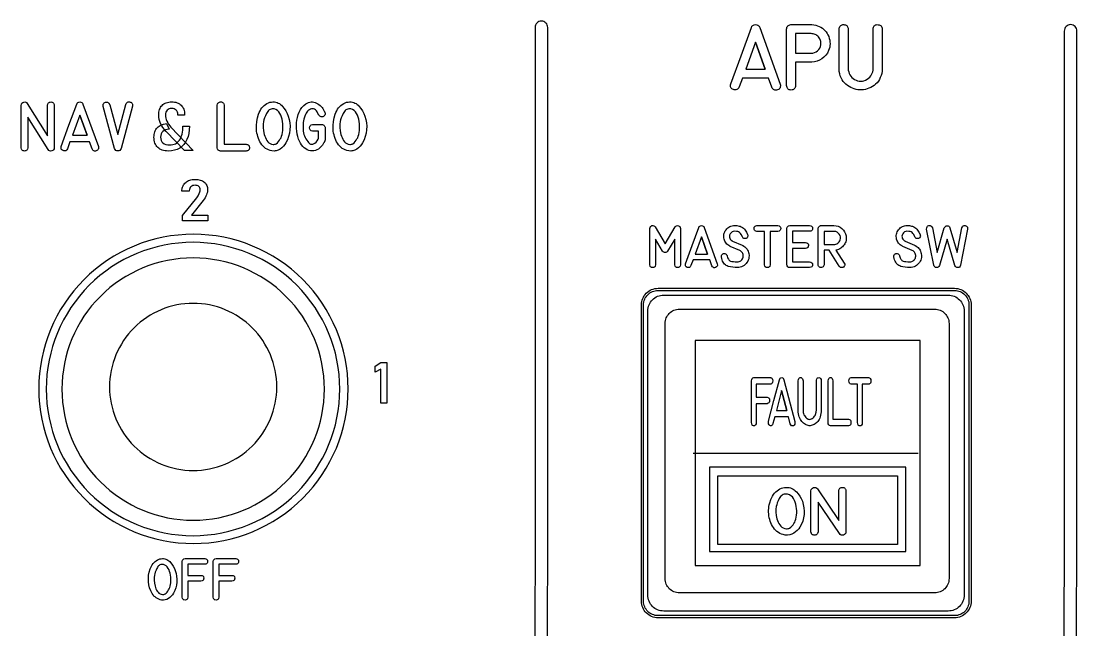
# Model space of a CAD drawing. Extents: x 27 to 704, y 10 to 614.
# Drawn here: x 309.2 to 384.3, y 51.7 to 95 of the extents above; entities that cross this region are included whole.
import ezdxf

# ---------------------------------------------------------------- set-up
doc = ezdxf.new("R2010")
doc.units = 0
for name, color, linetype in [('_BACKPANEL', 5, 'CONTINUOUS'), ('_ENGRAVING', 105, 'CONTINUOUS'), ('_LABELS', 30, 'CONTINUOUS'), ('_TOPLAYER', 1, 'CONTINUOUS')]:
    doc.layers.add(name, color=color, linetype=linetype)

msp = doc.modelspace()

# ---------------------------------------------------------------- linework, layer by layer
at = {"layer": '_BACKPANEL'}
msp.add_lwpolyline([(354.525, 75.845), (375.621, 75.845), (375.726, 75.839), (375.828, 75.824), (375.927, 75.799), (376.021, 75.764), (376.111, 75.721), (376.196, 75.67), (376.275, 75.611), (376.348, 75.544), (376.414, 75.471), (376.473, 75.392), (376.524, 75.308), (376.567, 75.218), (376.602, 75.123), (376.627, 75.025), (376.642, 74.922), (376.648, 74.817), (376.648, 53.722), (376.642, 53.617), (376.627, 53.515), (376.602, 53.416), (376.567, 53.321), (376.524, 53.232), (376.473, 53.147), (376.414, 53.068), (376.348, 52.995), (376.275, 52.929), (376.196, 52.87), (376.111, 52.818), (376.021, 52.775), (375.927, 52.741), (375.828, 52.715), (375.726, 52.7), (375.621, 52.695), (354.525, 52.695), (354.42, 52.7), (354.317, 52.715), (354.219, 52.741), (354.124, 52.775), (354.035, 52.818), (353.95, 52.87), (353.871, 52.929), (353.798, 52.995), (353.732, 53.068), (353.673, 53.147), (353.621, 53.232), (353.578, 53.321), (353.544, 53.416), (353.519, 53.515), (353.503, 53.617), (353.498, 53.722), (353.498, 74.817), (353.503, 74.922), (353.519, 75.025), (353.544, 75.123), (353.578, 75.218), (353.621, 75.308), (353.673, 75.392), (353.732, 75.471), (353.798, 75.544), (353.871, 75.611), (353.95, 75.67), (354.035, 75.721), (354.124, 75.764), (354.219, 75.799), (354.317, 75.824), (354.42, 75.839)], close=True, dxfattribs=at)
msp.add_lwpolyline([(321.456, 74.926, 0.414214), (315.506, 68.976, 0.414214), (321.456, 63.026, 0.414214), (327.406, 68.976, 0.414214)], format="xyb", close=True, dxfattribs=at)
at = {"layer": '_ENGRAVING'}
for points in [[(346.674, 15.059), (346.682, 94.553), (346.682, 94.554), (346.673, 94.648), (346.647, 94.735), (346.606, 94.814), (346.551, 94.883), (346.484, 94.94), (346.408, 94.983), (346.324, 95.01), (346.233, 95.02), (346.232, 95.02), (346.141, 95.01), (346.057, 94.983), (345.98, 94.94), (345.914, 94.883), (345.859, 94.814), (345.817, 94.735), (345.791, 94.648), (345.782, 94.554), (345.782, 94.553), (345.774, 15.059)], [(384.294, 15.149), (384.325, 94.304), (384.325, 94.306), (384.316, 94.399), (384.29, 94.486), (384.248, 94.565), (384.194, 94.633), (384.127, 94.69), (384.051, 94.733), (383.966, 94.76), (383.876, 94.77), (383.876, 94.77), (383.785, 94.76), (383.701, 94.733), (383.625, 94.69), (383.558, 94.633), (383.503, 94.565), (383.462, 94.486), (383.436, 94.399), (383.427, 94.306), (383.427, 94.304), (383.394, 15.151)]]:
    msp.add_lwpolyline(points, dxfattribs=at)
for points in [[(359.704, 90.549), (360.433, 92.555), (361.165, 94.561), (361.212, 94.651), (361.242, 94.687), (361.277, 94.717), (361.316, 94.74), (361.361, 94.756), (361.463, 94.77), (361.565, 94.758), (361.61, 94.742), (361.649, 94.719), (361.685, 94.689), (361.715, 94.653), (361.763, 94.561), (363.222, 90.537), (363.234, 90.461), (363.235, 90.391), (363.226, 90.329), (363.207, 90.273), (363.177, 90.225), (363.137, 90.184), (363.087, 90.15), (363.026, 90.123), (362.962, 90.106), (362.902, 90.1), (362.845, 90.106), (362.792, 90.124), (362.743, 90.154), (362.698, 90.196), (362.657, 90.249), (362.619, 90.314), (362.384, 90.965), (360.53, 90.965), (360.302, 90.33), (360.264, 90.265), (360.222, 90.211), (360.176, 90.169), (360.126, 90.14), (360.072, 90.123), (360.015, 90.117), (359.953, 90.124), (359.888, 90.143), (359.826, 90.171), (359.776, 90.205), (359.736, 90.246), (359.708, 90.294), (359.69, 90.348), (359.684, 90.408), (359.688, 90.475)], [(365.42, 94.77), (365.463, 94.77), (365.606, 94.754), (365.743, 94.727), (365.875, 94.688), (366, 94.638), (366.114, 94.578), (366.219, 94.51), (366.315, 94.432), (366.403, 94.346), (366.482, 94.251), (366.552, 94.147), (366.614, 94.034), (366.667, 93.912), (366.71, 93.786), (366.74, 93.661), (366.758, 93.537), (366.764, 93.413), (366.757, 93.29), (366.738, 93.168), (366.707, 93.047), (366.663, 92.927), (366.572, 92.747), (366.462, 92.588), (366.333, 92.45), (366.185, 92.332), (366.021, 92.236), (365.846, 92.164), (365.66, 92.116), (365.463, 92.092), (365.42, 92.089), (364.314, 92.089), (364.314, 90.43), (364.3, 90.355), (364.279, 90.29), (364.25, 90.235), (364.213, 90.19), (364.169, 90.155), (364.117, 90.13), (364.058, 90.115), (363.991, 90.11), (363.924, 90.115), (363.865, 90.13), (363.814, 90.155), (363.77, 90.19), (363.733, 90.235), (363.705, 90.29), (363.684, 90.355), (363.67, 90.43), (363.67, 94.451), (363.682, 94.518), (363.702, 94.577), (363.728, 94.629), (363.762, 94.672), (363.804, 94.708), (363.852, 94.736), (363.908, 94.757), (363.971, 94.77), (363.991, 94.77)], [(370.477, 91.646), (370.477, 91.6), (370.468, 91.464), (370.438, 91.295), (370.396, 91.138), (370.342, 90.993), (370.277, 90.858), (370.2, 90.736), (370.11, 90.624), (370.009, 90.525), (369.896, 90.436), (369.776, 90.359), (369.655, 90.293), (369.531, 90.237), (369.405, 90.193), (369.277, 90.16), (369.147, 90.138), (369.015, 90.127), (368.881, 90.127), (368.748, 90.137), (368.618, 90.159), (368.49, 90.192), (368.365, 90.236), (368.243, 90.29), (368.124, 90.356), (368.008, 90.432), (367.895, 90.519), (367.79, 90.617), (367.697, 90.726), (367.617, 90.845), (367.55, 90.975), (367.496, 91.115), (367.454, 91.266), (367.425, 91.428), (367.409, 91.6), (367.409, 91.646), (367.409, 94.451), (367.415, 94.516), (367.434, 94.574), (367.464, 94.63), (367.498, 94.676), (367.536, 94.713), (367.579, 94.741), (367.627, 94.76), (367.679, 94.77), (367.736, 94.771), (367.797, 94.763), (367.857, 94.747), (367.908, 94.725), (367.952, 94.696), (367.987, 94.66), (368.015, 94.618), (368.035, 94.569), (368.047, 94.514), (368.051, 94.451), (368.051, 91.646), (368.065, 91.519), (368.092, 91.4), (368.132, 91.29), (368.183, 91.188), (368.247, 91.094), (368.323, 91.009), (368.411, 90.932), (368.512, 90.863), (368.619, 90.806), (368.728, 90.767), (368.838, 90.744), (368.949, 90.739), (369.062, 90.75), (369.177, 90.778), (369.292, 90.823), (369.409, 90.886), (369.508, 90.953), (369.593, 91.029), (369.663, 91.114), (369.72, 91.209), (369.764, 91.31), (369.799, 91.417), (369.823, 91.529), (369.837, 91.646), (369.837, 94.451), (369.842, 94.513), (369.859, 94.578), (369.883, 94.634), (369.915, 94.68), (369.954, 94.716), (370, 94.743), (370.055, 94.76), (370.116, 94.768), (370.185, 94.765), (370.254, 94.755), (370.313, 94.736), (370.363, 94.709), (370.404, 94.673), (370.436, 94.63), (370.458, 94.579), (370.472, 94.519), (370.477, 94.451)], [(365.42, 94.128), (364.314, 94.128), (364.314, 92.733), (365.42, 92.733), (365.546, 92.744), (365.665, 92.777), (365.775, 92.831), (365.879, 92.906), (365.968, 92.998), (366.037, 93.101), (366.085, 93.214), (366.112, 93.339), (366.118, 93.416), (366.117, 93.491), (366.107, 93.563), (366.09, 93.634), (366.065, 93.701), (366.033, 93.767), (365.992, 93.83), (365.944, 93.89), (365.89, 93.946), (365.832, 93.995), (365.772, 94.035), (365.708, 94.069), (365.641, 94.095), (365.571, 94.113), (365.497, 94.125)], [(362.152, 91.605), (361.461, 93.516), (360.764, 91.605)], [(361.461, 93.516), (362.152, 91.605)], [(311.572, 86.008), (311.561, 85.926), (311.529, 85.861), (311.475, 85.812), (311.399, 85.78), (311.317, 85.768), (311.245, 85.781), (311.183, 85.819), (311.13, 85.881), (309.697, 88.18), (309.697, 86.008), (309.668, 85.903), (309.645, 85.862), (309.618, 85.829), (309.585, 85.802), (309.547, 85.784), (309.504, 85.773), (309.456, 85.769), (309.407, 85.773), (309.364, 85.784), (309.326, 85.802), (309.294, 85.829), (309.266, 85.862), (309.244, 85.903), (309.216, 86.008), (309.216, 89.021), (309.237, 89.102), (309.274, 89.168), (309.328, 89.219), (309.398, 89.255), (309.472, 89.269), (309.541, 89.256), (309.602, 89.216), (309.658, 89.149), (311.091, 86.847), (311.091, 89.021), (311.119, 89.127), (311.141, 89.169), (311.169, 89.203), (311.203, 89.23), (311.243, 89.248), (311.288, 89.259), (311.339, 89.262), (311.39, 89.258), (311.435, 89.246), (311.473, 89.227), (311.505, 89.201), (311.531, 89.167), (311.551, 89.126), (311.565, 89.077), (311.572, 89.021)], [(312.074, 86.102), (312.621, 87.606), (313.169, 89.11), (313.204, 89.178), (313.253, 89.226), (313.316, 89.256), (313.393, 89.267), (313.469, 89.257), (313.533, 89.228), (313.582, 89.179), (313.618, 89.11), (314.712, 86.093), (314.722, 85.983), (314.715, 85.937), (314.7, 85.895), (314.678, 85.859), (314.648, 85.828), (314.61, 85.803), (314.565, 85.783), (314.517, 85.769), (314.472, 85.765), (314.429, 85.77), (314.39, 85.783), (314.353, 85.806), (314.319, 85.837), (314.259, 85.926), (314.084, 86.414), (312.693, 86.414), (312.523, 85.938), (312.462, 85.848), (312.428, 85.817), (312.39, 85.795), (312.35, 85.782), (312.307, 85.778), (312.261, 85.783), (312.212, 85.797), (312.166, 85.818), (312.128, 85.844), (312.098, 85.875), (312.077, 85.91), (312.064, 85.951), (312.059, 85.996)], [(315.051, 88.944), (315.05, 89.054), (315.06, 89.099), (315.078, 89.139), (315.104, 89.174), (315.136, 89.202), (315.177, 89.224), (315.224, 89.241), (315.274, 89.25), (315.32, 89.251), (315.362, 89.242), (315.4, 89.225), (315.435, 89.199), (315.466, 89.165), (315.517, 89.069), (316.092, 86.939), (316.67, 89.089), (316.694, 89.142), (316.722, 89.186), (316.753, 89.221), (316.789, 89.246), (316.828, 89.263), (316.872, 89.27), (316.919, 89.268), (316.971, 89.257), (317.02, 89.239), (317.061, 89.216), (317.094, 89.187), (317.118, 89.153), (317.135, 89.114), (317.143, 89.069), (317.143, 89.02), (317.134, 88.965), (316.322, 85.95), (316.282, 85.873), (316.231, 85.818), (316.168, 85.784), (316.094, 85.773), (316.019, 85.783), (315.955, 85.815), (315.902, 85.868), (315.86, 85.943)], [(320.835, 85.804), (319.525, 87.171), (319.41, 87.301), (319.308, 87.435), (319.219, 87.574), (319.143, 87.718), (319.083, 87.865), (319.039, 88.016), (319.013, 88.169), (319.005, 88.325), (319.008, 88.434), (319.02, 88.538), (319.039, 88.635), (319.065, 88.725), (319.099, 88.809), (319.14, 88.887), (319.189, 88.958), (319.246, 89.023), (319.309, 89.081), (319.379, 89.132), (319.455, 89.174), (319.537, 89.209), (319.625, 89.236), (319.72, 89.255), (319.82, 89.267), (319.927, 89.271), (320.033, 89.267), (320.133, 89.256), (320.227, 89.237), (320.315, 89.211), (320.397, 89.178), (320.472, 89.137), (320.542, 89.089), (320.605, 89.033), (320.661, 88.97), (320.71, 88.902), (320.751, 88.827), (320.785, 88.746), (320.811, 88.659), (320.83, 88.565), (320.841, 88.466), (320.845, 88.36), (320.845, 88.313), (320.362, 88.313), (320.362, 88.36), (320.355, 88.459), (320.334, 88.547), (320.298, 88.622), (320.249, 88.685), (320.186, 88.735), (320.112, 88.771), (320.025, 88.793), (319.927, 88.8), (319.829, 88.792), (319.742, 88.769), (319.667, 88.73), (319.603, 88.676), (319.552, 88.607), (319.516, 88.526), (319.494, 88.432), (319.487, 88.325), (319.493, 88.22), (319.512, 88.113), (319.544, 88.004), (319.588, 87.894), (319.643, 87.785), (319.71, 87.678), (319.787, 87.575), (319.875, 87.476), (321.448, 85.804)], [(323.411, 85.771), (323.362, 85.777), (323.318, 85.791), (323.279, 85.81), (323.246, 85.837), (323.218, 85.87), (323.196, 85.909), (323.169, 86.008), (323.169, 89.024), (323.198, 89.132), (323.221, 89.173), (323.249, 89.207), (323.283, 89.234), (323.323, 89.252), (323.368, 89.263), (323.418, 89.266), (323.469, 89.261), (323.513, 89.249), (323.551, 89.23), (323.583, 89.203), (323.609, 89.169), (323.629, 89.128), (323.65, 89.024), (323.65, 86.247), (325.225, 86.248), (325.282, 86.238), (325.331, 86.223), (325.372, 86.201), (325.406, 86.173), (325.432, 86.14), (325.451, 86.1), (325.462, 86.055), (325.465, 86.003), (325.461, 85.952), (325.449, 85.907), (325.43, 85.869), (325.403, 85.836), (325.369, 85.811), (325.328, 85.791), (325.279, 85.778), (325.223, 85.771)], [(328.22, 88.262), (328.286, 88.023), (328.328, 87.78), (328.345, 87.533), (328.338, 87.281), (328.306, 87.032), (328.249, 86.794), (328.167, 86.568), (328.059, 86.352), (327.976, 86.227), (327.88, 86.111), (327.769, 86.005), (327.645, 85.909), (327.51, 85.832), (327.44, 85.805), (327.368, 85.785), (327.295, 85.773), (327.22, 85.768), (327.064, 85.781), (326.939, 85.809), (326.821, 85.848), (326.711, 85.899), (326.608, 85.961), (326.513, 86.034), (326.425, 86.118), (326.345, 86.213), (326.273, 86.32), (326.208, 86.434), (326.15, 86.551), (326.1, 86.671), (326.057, 86.794), (326.021, 86.921), (325.993, 87.05), (325.972, 87.183), (325.958, 87.319), (325.952, 87.592), (325.975, 87.862), (326.026, 88.128), (326.106, 88.391), (326.157, 88.517), (326.215, 88.635), (326.279, 88.743), (326.351, 88.842), (326.43, 88.933), (326.515, 89.014), (326.608, 89.087), (326.708, 89.151), (326.81, 89.201), (326.914, 89.238), (327.02, 89.259), (327.129, 89.267), (327.232, 89.262), (327.33, 89.247), (327.422, 89.222), (327.511, 89.187), (327.594, 89.143), (327.672, 89.089), (327.746, 89.024), (327.815, 88.95), (327.94, 88.788), (328.049, 88.62), (328.142, 88.444)], [(327.143, 88.782), (327.067, 88.777), (326.996, 88.761), (326.929, 88.734), (326.867, 88.698), (326.81, 88.65), (326.758, 88.592), (326.71, 88.523), (326.668, 88.444), (326.595, 88.281), (326.536, 88.131), (326.493, 87.993), (326.464, 87.867), (326.442, 87.675), (326.44, 87.446), (326.462, 87.2), (326.512, 86.957), (326.547, 86.839), (326.591, 86.728), (326.642, 86.622), (326.701, 86.522), (326.769, 86.433), (326.847, 86.361), (326.935, 86.305), (327.032, 86.265), (327.147, 86.243), (327.202, 86.243), (327.254, 86.251), (327.305, 86.267), (327.353, 86.29), (327.444, 86.36), (327.525, 86.446), (327.596, 86.535), (327.656, 86.627), (327.706, 86.721), (327.748, 86.827), (327.782, 86.948), (327.809, 87.084), (327.83, 87.236), (327.841, 87.396), (327.842, 87.555), (327.834, 87.714), (327.814, 87.873), (327.784, 88.029), (327.742, 88.176), (327.689, 88.315), (327.624, 88.447), (327.546, 88.563), (327.453, 88.656), (327.344, 88.725), (327.221, 88.772)], [(329.963, 87.18), (329.948, 87.182), (329.857, 87.206), (329.821, 87.227), (329.792, 87.254), (329.769, 87.286), (329.753, 87.325), (329.74, 87.419), (329.753, 87.513), (329.769, 87.551), (329.792, 87.584), (329.821, 87.611), (329.857, 87.631), (329.948, 87.656), (329.963, 87.659), (329.979, 87.659), (330.608, 87.659), (330.656, 87.655), (330.7, 87.642), (330.741, 87.619), (330.778, 87.589), (330.809, 87.551), (330.831, 87.511), (330.844, 87.466), (330.849, 87.419), (330.849, 86.554), (330.828, 86.509), (330.816, 86.482), (330.804, 86.456), (330.791, 86.431), (330.777, 86.405), (330.765, 86.38), (330.752, 86.354), (330.736, 86.328), (330.651, 86.197), (330.561, 86.083), (330.465, 85.987), (330.365, 85.909), (330.26, 85.85), (330.149, 85.808), (330.034, 85.784), (329.914, 85.778), (329.793, 85.79), (329.678, 85.818), (329.567, 85.862), (329.462, 85.923), (329.361, 86.001), (329.265, 86.095), (329.174, 86.206), (329.088, 86.334), (329.014, 86.471), (328.95, 86.624), (328.896, 86.793), (328.853, 86.979), (328.821, 87.175), (328.803, 87.372), (328.798, 87.571), (328.806, 87.773), (328.83, 87.973), (328.869, 88.168), (328.924, 88.359), (328.995, 88.544), (329.084, 88.718), (329.192, 88.872), (329.32, 89.008), (329.467, 89.125), (329.565, 89.184), (329.662, 89.229), (329.758, 89.258), (329.854, 89.274), (329.949, 89.274), (330.044, 89.26), (330.138, 89.231), (330.231, 89.187), (330.321, 89.134), (330.405, 89.075), (330.484, 89.011), (330.556, 88.942), (330.623, 88.868), (330.684, 88.789), (330.738, 88.704), (330.787, 88.615), (330.801, 88.587), (330.811, 88.564), (330.825, 88.538), (330.844, 88.461), (330.843, 88.391), (330.822, 88.328), (330.781, 88.274), (330.73, 88.233), (330.677, 88.207), (330.623, 88.196), (330.566, 88.201), (330.511, 88.219), (330.463, 88.248), (330.421, 88.288), (330.386, 88.338), (330.335, 88.453), (330.279, 88.551), (330.221, 88.631), (330.158, 88.694), (330.092, 88.739), (330.022, 88.767), (329.949, 88.777), (329.872, 88.77), (329.796, 88.748), (329.724, 88.714), (329.658, 88.668), (329.597, 88.61), (329.54, 88.539), (329.489, 88.457), (329.442, 88.362), (329.4, 88.255), (329.335, 88.032), (329.293, 87.802), (329.275, 87.563), (329.279, 87.316), (329.291, 87.192), (329.312, 87.072), (329.34, 86.957), (329.377, 86.845), (329.422, 86.738), (329.476, 86.634), (329.537, 86.535), (329.607, 86.439), (329.658, 86.38), (329.709, 86.331), (329.76, 86.294), (329.811, 86.267), (329.863, 86.252), (329.915, 86.247), (329.967, 86.254), (330.02, 86.272), (330.119, 86.329), (330.207, 86.407), (330.284, 86.504), (330.351, 86.622), (330.369, 86.659), (330.369, 87.18)], [(333.674, 88.262), (333.741, 88.023), (333.782, 87.78), (333.8, 87.533), (333.793, 87.281), (333.761, 87.032), (333.704, 86.794), (333.622, 86.568), (333.514, 86.352), (333.431, 86.227), (333.334, 86.111), (333.224, 86.005), (333.099, 85.909), (332.964, 85.832), (332.895, 85.805), (332.823, 85.785), (332.75, 85.773), (332.674, 85.768), (332.519, 85.781), (332.394, 85.809), (332.276, 85.848), (332.166, 85.899), (332.063, 85.961), (331.968, 86.034), (331.88, 86.118), (331.8, 86.213), (331.727, 86.32), (331.662, 86.434), (331.605, 86.551), (331.554, 86.671), (331.511, 86.794), (331.476, 86.921), (331.447, 87.05), (331.426, 87.183), (331.413, 87.319), (331.407, 87.592), (331.43, 87.862), (331.481, 88.128), (331.561, 88.391), (331.612, 88.517), (331.669, 88.635), (331.734, 88.743), (331.806, 88.842), (331.884, 88.933), (331.97, 89.014), (332.063, 89.087), (332.163, 89.151), (332.264, 89.201), (332.369, 89.238), (332.475, 89.259), (332.584, 89.267), (332.687, 89.262), (332.784, 89.247), (332.877, 89.222), (332.965, 89.187), (333.049, 89.143), (333.127, 89.089), (333.201, 89.024), (333.27, 88.95), (333.395, 88.788), (333.504, 88.62), (333.597, 88.444)], [(332.598, 88.782), (332.522, 88.777), (332.45, 88.761), (332.384, 88.734), (332.322, 88.698), (332.265, 88.65), (332.213, 88.592), (332.165, 88.523), (332.122, 88.444), (332.049, 88.281), (331.991, 88.131), (331.947, 87.993), (331.919, 87.867), (331.896, 87.675), (331.895, 87.446), (331.917, 87.2), (331.966, 86.957), (332.002, 86.839), (332.045, 86.728), (332.097, 86.622), (332.156, 86.522), (332.224, 86.433), (332.302, 86.361), (332.389, 86.305), (332.487, 86.265), (332.602, 86.243), (332.657, 86.243), (332.709, 86.251), (332.76, 86.267), (332.808, 86.29), (332.899, 86.36), (332.98, 86.446), (333.051, 86.535), (333.111, 86.627), (333.161, 86.721), (333.202, 86.827), (333.237, 86.948), (333.264, 87.084), (333.284, 87.236), (333.296, 87.396), (333.297, 87.555), (333.288, 87.714), (333.269, 87.873), (333.239, 88.029), (333.197, 88.176), (333.144, 88.315), (333.079, 88.447), (333.001, 88.563), (332.907, 88.656), (332.799, 88.725), (332.676, 88.772)], [(313.91, 86.893), (313.391, 88.326), (312.869, 86.893)], [(313.391, 88.326), (313.91, 86.893)], [(319.754, 87.315), (319.616, 87.306), (319.494, 87.278), (319.388, 87.232), (319.299, 87.168), (319.228, 87.087), (319.178, 86.991), (319.147, 86.88), (319.137, 86.754), (319.148, 86.63), (319.18, 86.521), (319.234, 86.426), (319.309, 86.346), (319.403, 86.283), (319.515, 86.237), (319.645, 86.21), (319.792, 86.201), (319.901, 86.206), (320.003, 86.223), (320.099, 86.25), (320.189, 86.289), (320.272, 86.339), (320.35, 86.399), (320.421, 86.471), (320.485, 86.553), (320.543, 86.646), (320.593, 86.748), (320.635, 86.858), (320.67, 86.978), (320.697, 87.106), (320.716, 87.244), (320.727, 87.391), (320.731, 87.547), (321.19, 87.547), (321.179, 87.274), (321.146, 87.023), (321.09, 86.793), (321.013, 86.584), (320.914, 86.397), (320.796, 86.234), (320.729, 86.161), (320.657, 86.094), (320.581, 86.033), (320.499, 85.977), (320.413, 85.928), (320.323, 85.886), (320.228, 85.85), (320.128, 85.82), (319.916, 85.781), (319.686, 85.768), (319.568, 85.772), (319.457, 85.784), (319.353, 85.804), (319.256, 85.833), (319.165, 85.869), (319.082, 85.913), (319.005, 85.965), (318.935, 86.026), (318.873, 86.094), (318.819, 86.168), (318.773, 86.249), (318.735, 86.337), (318.706, 86.431), (318.686, 86.532), (318.673, 86.64), (318.669, 86.754), (318.673, 86.857), (318.683, 86.955), (318.702, 87.048), (318.727, 87.135), (318.76, 87.217), (318.8, 87.294), (318.847, 87.365), (318.902, 87.431), (318.963, 87.491), (319.03, 87.544), (319.103, 87.59), (319.182, 87.63), (319.266, 87.663), (319.357, 87.689), (319.453, 87.709), (319.556, 87.722)], [(321.575, 83.749), (321.782, 83.737), (321.963, 83.701), (322.044, 83.674), (322.118, 83.641), (322.186, 83.603), (322.248, 83.558), (322.303, 83.508), (322.351, 83.453), (322.391, 83.392), (322.424, 83.326), (322.45, 83.255), (322.469, 83.179), (322.48, 83.097), (322.483, 83.01), (322.483, 83.004), (322.478, 82.919), (322.464, 82.83), (322.439, 82.738), (322.405, 82.643), (322.361, 82.546), (322.308, 82.449), (322.174, 82.253), (321.347, 81.203), (322.493, 81.203), (322.493, 80.79), (320.686, 80.79), (320.686, 81.169), (321.708, 82.434), (321.815, 82.588), (321.894, 82.736), (321.942, 82.876), (321.954, 82.941), (321.958, 83.002), (321.958, 83.01), (321.952, 83.084), (321.934, 83.148), (321.904, 83.204), (321.863, 83.25), (321.81, 83.286), (321.746, 83.312), (321.672, 83.327), (321.587, 83.332), (321.501, 83.326), (321.425, 83.306), (321.357, 83.274), (321.299, 83.229), (321.252, 83.173), (321.216, 83.106), (321.191, 83.026), (321.178, 82.935), (321.178, 82.921), (320.653, 82.921), (320.653, 82.935), (320.682, 83.12), (320.707, 83.204), (320.738, 83.282), (320.775, 83.355), (320.819, 83.421), (320.869, 83.482), (320.926, 83.538), (320.989, 83.587), (321.057, 83.63), (321.13, 83.667), (321.208, 83.696), (321.292, 83.719), (321.381, 83.736)], [(356.124, 77.673), (356.099, 77.584), (356.056, 77.52), (356.028, 77.498), (355.995, 77.482), (355.917, 77.469), (355.838, 77.482), (355.806, 77.498), (355.778, 77.521), (355.736, 77.584), (355.711, 77.673), (355.711, 79.5), (355.21, 78.641), (355.168, 78.599), (355.125, 78.568), (355.079, 78.548), (355.03, 78.54), (354.982, 78.545), (354.937, 78.563), (354.894, 78.596), (354.854, 78.641), (354.355, 79.495), (354.357, 77.673), (354.335, 77.584), (354.316, 77.549), (354.292, 77.521), (354.263, 77.499), (354.229, 77.483), (354.146, 77.471), (354.062, 77.484), (354.029, 77.499), (354.001, 77.522), (353.978, 77.55), (353.961, 77.585), (353.943, 77.673), (353.943, 80.256), (353.957, 80.332), (353.986, 80.39), (354.031, 80.432), (354.091, 80.457), (354.157, 80.464), (354.218, 80.45), (354.275, 80.417), (354.328, 80.364), (355.031, 79.155), (355.742, 80.364), (355.794, 80.417), (355.851, 80.45), (355.912, 80.463), (355.977, 80.456), (356.036, 80.431), (356.08, 80.389), (356.109, 80.331), (356.124, 80.256)], [(356.485, 77.751), (356.954, 79.04), (357.424, 80.329), (357.454, 80.387), (357.496, 80.429), (357.55, 80.455), (357.615, 80.464), (357.681, 80.456), (357.735, 80.431), (357.778, 80.388), (357.808, 80.329), (358.746, 77.743), (358.754, 77.649), (358.749, 77.609), (358.736, 77.574), (358.717, 77.543), (358.691, 77.516), (358.62, 77.477), (358.54, 77.462), (358.504, 77.466), (358.47, 77.478), (358.438, 77.497), (358.409, 77.524), (358.358, 77.6), (358.208, 78.018), (357.016, 78.018), (356.869, 77.61), (356.818, 77.534), (356.788, 77.507), (356.756, 77.488), (356.722, 77.477), (356.685, 77.473), (356.603, 77.49), (356.531, 77.53), (356.506, 77.556), (356.487, 77.587), (356.476, 77.621), (356.472, 77.66)], [(360.505, 79.063), (360.528, 79.052), (360.555, 79.039), (360.578, 79.026), (360.601, 79.012), (360.625, 78.998), (360.694, 78.948), (360.756, 78.894), (360.811, 78.835), (360.859, 78.772), (360.901, 78.703), (360.935, 78.631), (360.963, 78.554), (360.983, 78.472), (360.999, 78.338), (360.995, 78.201), (360.978, 78.104), (360.948, 78.01), (360.908, 77.92), (360.855, 77.833), (360.794, 77.754), (360.724, 77.684), (360.648, 77.623), (360.564, 77.572), (360.468, 77.529), (360.372, 77.498), (360.273, 77.479), (360.173, 77.473), (360.005, 77.478), (359.841, 77.495), (359.681, 77.522), (359.525, 77.56), (359.451, 77.586), (359.382, 77.622), (359.319, 77.666), (359.261, 77.72), (359.209, 77.783), (359.162, 77.855), (359.121, 77.936), (359.085, 78.026), (359.059, 78.125), (359.038, 78.227), (359.033, 78.279), (359.04, 78.327), (359.059, 78.371), (359.09, 78.413), (359.129, 78.447), (359.173, 78.469), (359.221, 78.478), (359.274, 78.475), (359.327, 78.457), (359.372, 78.427), (359.408, 78.385), (359.435, 78.331), (359.439, 78.318), (359.481, 78.175), (359.535, 78.065), (359.568, 78.021), (359.603, 77.986), (359.642, 77.959), (359.684, 77.939), (359.78, 77.913), (359.893, 77.895), (360.023, 77.885), (360.17, 77.884), (360.239, 77.888), (360.302, 77.901), (360.36, 77.922), (360.412, 77.951), (360.458, 77.989), (360.499, 78.035), (360.534, 78.09), (360.564, 78.153), (360.582, 78.213), (360.591, 78.275), (360.589, 78.338), (360.578, 78.402), (360.558, 78.464), (360.53, 78.521), (360.495, 78.572), (360.451, 78.618), (360.402, 78.653), (360.34, 78.687), (359.663, 78.984), (359.641, 78.995), (359.562, 79.041), (359.491, 79.092), (359.427, 79.148), (359.372, 79.208), (359.324, 79.272), (359.284, 79.342), (359.252, 79.415), (359.228, 79.494), (359.209, 79.586), (359.2, 79.676), (359.202, 79.764), (359.214, 79.849), (359.236, 79.932), (359.269, 80.012), (359.312, 80.09), (359.365, 80.166), (359.426, 80.236), (359.492, 80.296), (359.562, 80.347), (359.637, 80.389), (359.716, 80.422), (359.8, 80.445), (359.888, 80.459), (359.982, 80.464), (360.142, 80.459), (360.294, 80.431), (360.368, 80.412), (360.442, 80.383), (360.529, 80.336), (360.605, 80.281), (360.67, 80.218), (360.724, 80.146), (360.818, 79.989), (360.901, 79.82), (360.915, 79.782), (360.919, 79.714), (360.9, 79.652), (360.863, 79.596), (360.833, 79.57), (360.794, 79.548), (360.753, 79.535), (360.71, 79.532), (360.666, 79.538), (360.623, 79.553), (360.586, 79.577), (360.554, 79.611), (360.527, 79.655), (360.446, 79.828), (360.394, 79.909), (360.325, 79.975), (360.263, 80.009), (360.197, 80.034), (360.101, 80.05), (359.967, 80.054), (359.875, 80.042), (359.794, 80.01), (359.725, 79.958), (359.667, 79.884), (359.637, 79.83), (359.619, 79.771), (359.611, 79.71), (359.614, 79.646), (359.632, 79.569), (359.663, 79.502), (359.708, 79.444), (359.767, 79.395), (359.78, 79.385), (359.796, 79.376), (359.812, 79.368), (359.829, 79.361)], [(362.104, 77.673), (362.104, 80.051), (361.567, 80.051), (361.477, 80.07), (361.442, 80.088), (361.413, 80.111), (361.391, 80.139), (361.375, 80.173), (361.363, 80.257), (361.376, 80.341), (361.392, 80.375), (361.414, 80.403), (361.443, 80.426), (361.478, 80.444), (361.567, 80.464), (363.051, 80.464), (363.14, 80.445), (363.174, 80.427), (363.203, 80.404), (363.225, 80.375), (363.241, 80.341), (363.254, 80.257), (363.241, 80.172), (363.226, 80.138), (363.203, 80.11), (363.175, 80.087), (363.14, 80.069), (363.051, 80.051), (362.516, 80.051), (362.516, 77.673), (362.49, 77.583), (362.47, 77.547), (362.445, 77.518), (362.416, 77.496), (362.382, 77.48), (362.3, 77.468), (362.22, 77.482), (362.187, 77.499), (362.16, 77.521), (362.138, 77.55), (362.121, 77.585)], [(365.314, 80.056), (364.101, 80.056), (364.101, 79.256), (365.026, 79.256), (365.116, 79.231), (365.181, 79.188), (365.204, 79.16), (365.22, 79.127), (365.232, 79.047), (365.219, 78.968), (365.203, 78.935), (365.18, 78.907), (365.116, 78.864), (365.026, 78.84), (364.101, 78.84), (364.101, 77.879), (365.314, 77.879), (365.404, 77.855), (365.468, 77.813), (365.491, 77.784), (365.507, 77.752), (365.52, 77.673), (365.507, 77.595), (365.491, 77.562), (365.468, 77.534), (365.404, 77.492), (365.314, 77.468), (363.898, 77.468), (363.816, 77.49), (363.755, 77.532), (363.713, 77.594), (363.69, 77.676), (363.69, 80.259), (363.714, 80.344), (363.756, 80.407), (363.818, 80.446), (363.898, 80.464), (365.314, 80.464), (365.404, 80.445), (365.439, 80.427), (365.468, 80.404), (365.491, 80.376), (365.507, 80.342), (365.519, 80.258), (365.506, 80.174), (365.49, 80.141), (365.467, 80.113), (365.438, 80.09), (365.403, 80.073)], [(367.773, 77.786), (367.805, 77.706), (367.807, 77.634), (367.797, 77.6), (367.779, 77.568), (367.721, 77.508), (367.684, 77.487), (367.645, 77.475), (367.604, 77.47), (367.559, 77.474), (367.517, 77.486), (367.48, 77.505), (367.45, 77.531), (367.425, 77.565), (366.704, 78.704), (366.339, 78.704), (366.339, 77.675), (366.332, 77.615), (366.31, 77.565), (366.274, 77.524), (366.223, 77.491), (366.166, 77.471), (366.111, 77.468), (366.058, 77.482), (366.007, 77.512), (365.972, 77.545), (365.947, 77.583), (365.931, 77.626), (365.926, 77.675), (365.926, 80.259), (365.93, 80.3), (365.941, 80.337), (365.96, 80.372), (365.986, 80.404), (366.017, 80.43), (366.052, 80.449), (366.09, 80.46), (366.131, 80.464), (367.039, 80.464), (367.198, 80.451), (367.345, 80.411), (367.482, 80.346), (367.608, 80.255), (367.717, 80.144), (367.804, 80.019), (367.867, 79.88), (367.908, 79.726), (367.919, 79.641), (367.922, 79.557), (367.916, 79.475), (367.902, 79.394), (367.88, 79.314), (367.849, 79.236), (367.81, 79.159), (367.763, 79.084), (367.709, 79.013), (367.651, 78.949), (367.588, 78.892), (367.522, 78.843), (367.451, 78.802), (367.376, 78.767), (367.297, 78.74), (367.213, 78.72), (367.186, 78.716)], [(372.777, 79.063), (372.8, 79.052), (372.826, 79.039), (372.85, 79.026), (372.872, 79.012), (372.896, 78.998), (372.965, 78.948), (373.027, 78.894), (373.083, 78.835), (373.131, 78.772), (373.172, 78.703), (373.207, 78.631), (373.234, 78.554), (373.255, 78.472), (373.271, 78.338), (373.266, 78.201), (373.249, 78.104), (373.22, 78.01), (373.179, 77.92), (373.127, 77.833), (373.065, 77.754), (372.996, 77.684), (372.919, 77.623), (372.835, 77.572), (372.74, 77.529), (372.643, 77.498), (372.545, 77.479), (372.445, 77.473), (372.277, 77.478), (372.113, 77.495), (371.953, 77.522), (371.797, 77.56), (371.722, 77.586), (371.653, 77.622), (371.59, 77.666), (371.532, 77.72), (371.48, 77.783), (371.433, 77.855), (371.392, 77.936), (371.356, 78.026), (371.33, 78.125), (371.31, 78.227), (371.305, 78.279), (371.312, 78.327), (371.331, 78.371), (371.362, 78.413), (371.401, 78.447), (371.444, 78.469), (371.493, 78.478), (371.545, 78.475), (371.599, 78.457), (371.643, 78.427), (371.679, 78.385), (371.706, 78.331), (371.71, 78.318), (371.752, 78.175), (371.807, 78.065), (371.839, 78.021), (371.875, 77.986), (371.913, 77.959), (371.955, 77.939), (372.051, 77.913), (372.164, 77.895), (372.294, 77.885), (372.442, 77.884), (372.51, 77.888), (372.574, 77.901), (372.631, 77.922), (372.683, 77.951), (372.73, 77.989), (372.77, 78.035), (372.806, 78.09), (372.835, 78.153), (372.853, 78.213), (372.862, 78.275), (372.861, 78.338), (372.85, 78.402), (372.83, 78.464), (372.802, 78.521), (372.766, 78.572), (372.722, 78.618), (372.673, 78.653), (372.611, 78.687), (371.934, 78.984), (371.912, 78.995), (371.833, 79.041), (371.762, 79.092), (371.699, 79.148), (371.643, 79.208), (371.596, 79.272), (371.556, 79.342), (371.524, 79.415), (371.5, 79.494), (371.481, 79.586), (371.472, 79.676), (371.473, 79.764), (371.485, 79.849), (371.507, 79.932), (371.54, 80.012), (371.583, 80.09), (371.637, 80.166), (371.698, 80.236), (371.763, 80.296), (371.833, 80.347), (371.908, 80.389), (371.987, 80.422), (372.071, 80.445), (372.16, 80.459), (372.253, 80.464), (372.414, 80.459), (372.566, 80.431), (372.639, 80.412), (372.714, 80.383), (372.8, 80.336), (372.876, 80.281), (372.942, 80.218), (372.996, 80.146), (373.089, 79.989), (373.173, 79.82), (373.186, 79.782), (373.19, 79.714), (373.171, 79.652), (373.135, 79.596), (373.104, 79.57), (373.065, 79.548), (373.024, 79.535), (372.982, 79.532), (372.937, 79.538), (372.895, 79.553), (372.857, 79.577), (372.825, 79.611), (372.798, 79.655), (372.717, 79.828), (372.666, 79.909), (372.597, 79.975), (372.534, 80.009), (372.468, 80.034), (372.373, 80.05), (372.238, 80.054), (372.146, 80.042), (372.065, 80.01), (371.996, 79.958), (371.939, 79.884), (371.909, 79.83), (371.89, 79.771), (371.883, 79.71), (371.886, 79.646), (371.903, 79.569), (371.934, 79.502), (371.979, 79.444), (372.038, 79.395), (372.051, 79.385), (372.067, 79.376), (372.083, 79.368), (372.101, 79.361)], [(375.289, 80.297), (375.801, 78.548), (376.143, 80.297), (376.181, 80.381), (376.206, 80.412), (376.234, 80.436), (376.266, 80.452), (376.301, 80.461), (376.384, 80.458), (376.461, 80.429), (376.491, 80.407), (376.514, 80.38), (376.532, 80.347), (376.543, 80.31), (376.548, 80.219), (376.042, 77.637), (376.013, 77.565), (375.971, 77.513), (375.917, 77.481), (375.851, 77.468), (375.784, 77.476), (375.727, 77.502), (375.68, 77.549), (375.643, 77.616), (375.09, 79.503), (374.542, 77.616), (374.504, 77.548), (374.457, 77.5), (374.4, 77.474), (374.336, 77.468), (374.271, 77.483), (374.217, 77.516), (374.173, 77.567), (374.14, 77.637), (373.634, 80.219), (373.644, 80.313), (373.675, 80.384), (373.699, 80.411), (373.727, 80.433), (373.8, 80.46), (373.878, 80.462), (373.913, 80.452), (373.944, 80.435), (373.999, 80.38), (374.043, 80.297), (374.381, 78.545), (374.893, 80.297), (374.929, 80.36), (374.974, 80.407), (375.029, 80.435), (375.094, 80.446), (375.158, 80.438), (375.212, 80.411), (375.255, 80.364)], [(358.058, 78.429), (357.614, 79.658), (357.166, 78.429)], [(357.614, 79.658), (358.058, 78.429)], [(367.039, 79.115), (367.112, 79.121), (367.183, 79.138), (367.25, 79.166), (367.315, 79.206), (367.373, 79.255), (367.421, 79.31), (367.458, 79.373), (367.485, 79.443), (367.507, 79.553), (367.504, 79.657), (367.476, 79.756), (367.422, 79.85), (367.35, 79.931), (367.266, 79.991), (367.169, 80.031), (367.06, 80.051), (366.339, 80.051), (366.339, 79.115)], [(354.535, 75.998), (375.61, 75.998), (375.733, 75.992), (375.851, 75.974), (375.965, 75.945), (376.075, 75.905), (376.179, 75.855), (376.277, 75.795), (376.369, 75.727), (376.453, 75.65), (376.53, 75.565), (376.598, 75.474), (376.658, 75.376), (376.708, 75.272), (376.748, 75.162), (376.777, 75.048), (376.795, 74.929), (376.801, 74.807), (376.801, 53.732), (376.795, 53.61), (376.777, 53.491), (376.748, 53.377), (376.708, 53.268), (376.658, 53.163), (376.598, 53.065), (376.53, 52.974), (376.453, 52.889), (376.369, 52.813), (376.277, 52.744), (376.179, 52.685), (376.075, 52.635), (375.965, 52.595), (375.851, 52.565), (375.733, 52.547), (375.61, 52.541), (354.535, 52.541), (354.413, 52.547), (354.294, 52.565), (354.18, 52.595), (354.071, 52.635), (353.967, 52.685), (353.868, 52.744), (353.777, 52.813), (353.692, 52.889), (353.616, 52.974), (353.547, 53.065), (353.488, 53.163), (353.438, 53.268), (353.398, 53.377), (353.369, 53.491), (353.351, 53.61), (353.344, 53.732), (353.344, 74.807), (353.351, 74.929), (353.369, 75.048), (353.398, 75.162), (353.438, 75.272), (353.488, 75.376), (353.547, 75.474), (353.616, 75.565), (353.692, 75.65), (353.777, 75.727), (353.868, 75.795), (353.967, 75.855), (354.071, 75.905), (354.18, 75.945), (354.294, 75.974), (354.413, 75.992)], [(354.943, 75.52), (375.159, 75.52), (375.276, 75.514), (375.39, 75.496), (375.499, 75.468), (375.604, 75.43), (375.704, 75.382), (375.798, 75.325), (375.886, 75.259), (375.967, 75.186), (376.041, 75.105), (376.107, 75.017), (376.164, 74.923), (376.212, 74.823), (376.25, 74.718), (376.278, 74.608), (376.295, 74.495), (376.301, 74.378), (376.301, 54.162), (376.295, 54.045), (376.278, 53.931), (376.25, 53.821), (376.212, 53.716), (376.164, 53.616), (376.107, 53.522), (376.041, 53.434), (375.967, 53.353), (375.886, 53.28), (375.798, 53.214), (375.704, 53.157), (375.604, 53.109), (375.499, 53.071), (375.39, 53.043), (375.276, 53.025), (375.159, 53.02), (354.943, 53.02), (354.826, 53.025), (354.712, 53.043), (354.603, 53.071), (354.498, 53.109), (354.398, 53.157), (354.304, 53.214), (354.216, 53.28), (354.135, 53.353), (354.061, 53.434), (353.996, 53.522), (353.938, 53.616), (353.89, 53.716), (353.852, 53.821), (353.824, 53.931), (353.807, 54.045), (353.801, 54.162), (353.801, 74.378), (353.807, 74.495), (353.824, 74.608), (353.852, 74.718), (353.89, 74.823), (353.938, 74.923), (353.996, 75.017), (354.061, 75.105), (354.135, 75.186), (354.216, 75.259), (354.304, 75.325), (354.398, 75.382), (354.498, 75.43), (354.603, 75.468), (354.712, 75.496), (354.826, 75.514)], [(335.243, 67.82), (334.814, 67.82), (334.814, 70.25), (334.402, 70.017), (334.402, 70.464), (334.814, 70.719), (335.243, 70.719)], [(320.186, 55.905), (320.242, 55.703), (320.278, 55.498), (320.292, 55.288), (320.287, 55.075), (320.26, 54.865), (320.211, 54.664), (320.142, 54.472), (320.051, 54.29), (319.981, 54.184), (319.899, 54.086), (319.805, 53.996), (319.7, 53.915), (319.586, 53.85), (319.466, 53.811), (319.341, 53.796), (319.209, 53.807), (319.103, 53.831), (319.004, 53.864), (318.91, 53.907), (318.823, 53.959), (318.743, 54.021), (318.669, 54.092), (318.601, 54.173), (318.54, 54.263), (318.436, 54.458), (318.357, 54.664), (318.303, 54.88), (318.274, 55.108), (318.269, 55.339), (318.288, 55.567), (318.331, 55.792), (318.399, 56.015), (318.442, 56.121), (318.491, 56.22), (318.545, 56.312), (318.606, 56.396), (318.673, 56.472), (318.745, 56.541), (318.823, 56.603), (318.908, 56.657), (318.994, 56.7), (319.082, 56.73), (319.172, 56.749), (319.264, 56.755), (319.351, 56.751), (319.434, 56.738), (319.512, 56.717), (319.587, 56.688), (319.657, 56.65), (319.724, 56.604), (319.786, 56.55), (319.844, 56.487), (319.95, 56.35), (320.042, 56.208), (320.121, 56.059)], [(319.276, 56.345), (319.211, 56.341), (319.151, 56.327), (319.095, 56.305), (319.043, 56.274), (318.994, 56.233), (318.95, 56.184), (318.91, 56.126), (318.874, 56.059), (318.812, 55.922), (318.763, 55.794), (318.726, 55.678), (318.701, 55.572), (318.683, 55.409), (318.681, 55.215), (318.7, 55.007), (318.742, 54.802), (318.772, 54.702), (318.809, 54.608), (318.852, 54.518), (318.902, 54.434), (318.96, 54.359), (319.025, 54.298), (319.1, 54.25), (319.182, 54.217), (319.279, 54.198), (319.37, 54.205), (319.454, 54.238), (319.53, 54.297), (319.599, 54.37), (319.659, 54.445), (319.71, 54.522), (319.752, 54.602), (319.787, 54.691), (319.816, 54.794), (319.839, 54.909), (319.857, 55.038), (319.866, 55.173), (319.867, 55.307), (319.86, 55.442), (319.844, 55.577), (319.818, 55.708), (319.783, 55.832), (319.738, 55.95), (319.683, 56.061), (319.616, 56.16), (319.538, 56.238), (319.446, 56.297), (319.342, 56.336)], [(320.674, 54.004), (320.674, 56.55), (320.697, 56.634), (320.738, 56.696), (320.799, 56.737), (320.879, 56.755), (322.276, 56.755), (322.363, 56.736), (322.398, 56.719), (322.426, 56.696), (322.448, 56.668), (322.464, 56.634), (322.476, 56.551), (322.464, 56.467), (322.448, 56.434), (322.425, 56.406), (322.397, 56.384), (322.362, 56.367), (322.273, 56.349), (321.079, 56.349), (321.079, 55.56), (322.01, 55.56), (322.098, 55.542), (322.132, 55.526), (322.16, 55.504), (322.182, 55.477), (322.199, 55.445), (322.212, 55.365), (322.201, 55.284), (322.185, 55.251), (322.163, 55.222), (322.135, 55.198), (322.1, 55.179), (322.01, 55.155), (321.079, 55.155), (321.079, 54.004), (321.062, 53.917), (321.045, 53.883), (321.023, 53.854), (320.996, 53.832), (320.964, 53.816), (320.884, 53.802), (320.803, 53.814), (320.77, 53.829), (320.741, 53.851), (320.717, 53.88), (320.698, 53.915)], [(322.88, 54.004), (322.88, 56.55), (322.903, 56.634), (322.945, 56.696), (323.005, 56.737), (323.085, 56.755), (324.482, 56.755), (324.57, 56.736), (324.604, 56.719), (324.632, 56.696), (324.654, 56.668), (324.67, 56.634), (324.683, 56.551), (324.67, 56.467), (324.654, 56.434), (324.632, 56.406), (324.603, 56.384), (324.568, 56.367), (324.479, 56.349), (323.286, 56.349), (323.286, 55.56), (324.217, 55.56), (324.304, 55.542), (324.338, 55.526), (324.367, 55.504), (324.389, 55.477), (324.405, 55.445), (324.419, 55.365), (324.407, 55.284), (324.392, 55.251), (324.37, 55.222), (324.341, 55.198), (324.306, 55.179), (324.217, 55.155), (323.286, 55.155), (323.286, 54.004), (323.268, 53.917), (323.252, 53.883), (323.23, 53.854), (323.203, 53.832), (323.17, 53.816), (323.09, 53.802), (323.009, 53.814), (322.976, 53.829), (322.947, 53.851), (322.923, 53.88), (322.904, 53.915)]]:
    msp.add_lwpolyline(points, close=True, dxfattribs=at)
for points in [[(321.473, 79.845, 0.414214), (310.466, 68.839, 0.414214), (321.473, 57.832, 0.414214), (332.479, 68.839, 0.414214)], [(321.445, 79.27, 0.414214), (311.004, 68.828, 0.414214), (321.445, 58.387, 0.414214), (331.887, 68.828, 0.414214)]]:
    msp.add_lwpolyline(points, format="xyb", close=True, dxfattribs=at)
at = {"layer": '_LABELS'}
for points in [[(373.172, 56.269), (373.172, 72.271), (357.172, 72.271), (357.172, 56.269)], [(361.172, 66.443), (361.172, 69.403), (361.191, 69.501), (361.226, 69.574), (361.277, 69.62), (361.344, 69.642), (362.518, 69.642), (362.558, 69.634), (362.592, 69.62), (362.621, 69.6), (362.644, 69.573), (362.676, 69.501), (362.687, 69.404), (362.676, 69.307), (362.644, 69.236), (362.62, 69.21), (362.59, 69.19), (362.556, 69.177), (362.516, 69.17), (361.513, 69.17), (361.513, 68.252), (362.295, 68.252), (362.368, 68.232), (362.397, 68.213), (362.421, 68.187), (362.453, 68.119), (362.465, 68.026), (362.455, 67.932), (362.423, 67.86), (362.4, 67.832), (362.37, 67.809), (362.295, 67.781), (361.513, 67.781), (361.513, 66.443), (361.498, 66.342), (361.466, 66.269), (361.443, 66.243), (361.416, 66.224), (361.385, 66.213), (361.349, 66.208), (361.313, 66.211), (361.281, 66.222), (361.253, 66.24), (361.229, 66.265), (361.192, 66.339)], [(362.386, 66.529), (362.774, 68.008), (363.164, 69.487), (363.189, 69.554), (363.224, 69.602), (363.268, 69.631), (363.323, 69.642), (363.377, 69.633), (363.422, 69.604), (363.457, 69.555), (363.483, 69.487), (364.26, 66.521), (364.267, 66.413), (364.252, 66.326), (364.215, 66.26), (364.188, 66.235), (364.156, 66.215), (364.122, 66.202), (364.089, 66.198), (364.059, 66.203), (364.031, 66.216), (363.981, 66.269), (363.939, 66.356), (363.814, 66.836), (362.826, 66.836), (362.705, 66.368), (362.662, 66.28), (362.637, 66.249), (362.611, 66.227), (362.582, 66.215), (362.551, 66.211), (362.519, 66.216), (362.484, 66.229), (362.424, 66.275), (362.388, 66.341), (362.375, 66.425)], [(366.133, 67.338), (366.133, 67.304), (366.128, 67.203), (366.112, 67.079), (366.09, 66.964), (366.062, 66.856), (366.027, 66.757), (365.986, 66.667), (365.938, 66.585), (365.884, 66.511), (365.824, 66.446), (365.695, 66.34), (365.629, 66.299), (365.562, 66.267), (365.494, 66.242), (365.425, 66.226), (365.355, 66.218), (365.283, 66.218), (365.212, 66.226), (365.143, 66.242), (365.075, 66.266), (365.008, 66.298), (364.88, 66.386), (364.758, 66.507), (364.702, 66.579), (364.652, 66.659), (364.61, 66.747), (364.574, 66.843), (364.545, 66.947), (364.523, 67.058), (364.507, 67.177), (364.499, 67.304), (364.499, 67.338), (364.499, 69.407), (364.512, 69.497), (364.546, 69.572), (364.59, 69.62), (364.643, 69.642), (364.706, 69.637), (364.765, 69.608), (364.807, 69.561), (364.832, 69.493), (364.841, 69.407), (364.841, 67.338), (364.863, 67.157), (364.884, 67.076), (364.911, 67), (364.945, 66.931), (364.986, 66.868), (365.033, 66.811), (365.086, 66.76), (365.143, 66.719), (365.201, 66.69), (365.26, 66.673), (365.319, 66.669), (365.38, 66.677), (365.441, 66.698), (365.502, 66.731), (365.565, 66.777), (365.617, 66.827), (365.662, 66.883), (365.7, 66.946), (365.73, 67.016), (365.772, 67.169), (365.792, 67.338), (365.792, 69.407), (365.795, 69.452), (365.817, 69.541), (365.855, 69.602), (365.879, 69.622), (365.908, 69.634), (365.978, 69.638), (366.046, 69.616), (366.073, 69.596), (366.094, 69.57), (366.123, 69.501), (366.133, 69.407)], [(366.794, 66.203), (366.727, 66.223), (366.677, 66.268), (366.641, 66.34), (366.622, 66.437), (366.622, 69.403), (366.643, 69.509), (366.679, 69.584), (366.703, 69.609), (366.731, 69.628), (366.763, 69.638), (366.799, 69.641), (366.835, 69.636), (366.866, 69.624), (366.893, 69.605), (366.916, 69.579), (366.949, 69.506), (366.964, 69.403), (366.964, 66.672), (368.083, 66.673), (368.158, 66.648), (368.188, 66.627), (368.212, 66.6), (368.243, 66.528), (368.253, 66.432), (368.242, 66.338), (368.209, 66.268), (368.185, 66.243), (368.156, 66.223), (368.082, 66.203)], [(368.719, 66.44), (368.719, 69.168), (368.274, 69.168), (368.2, 69.19), (368.17, 69.21), (368.147, 69.237), (368.115, 69.308), (368.105, 69.404), (368.115, 69.501), (368.147, 69.572), (368.171, 69.599), (368.2, 69.619), (368.274, 69.642), (369.504, 69.642), (369.578, 69.62), (369.606, 69.6), (369.63, 69.573), (369.662, 69.501), (369.672, 69.404), (369.662, 69.307), (369.631, 69.236), (369.607, 69.209), (369.578, 69.189), (369.544, 69.176), (369.504, 69.168), (369.061, 69.168), (369.061, 66.44), (369.039, 66.336), (369.002, 66.262), (368.978, 66.237), (368.95, 66.218), (368.918, 66.208), (368.882, 66.205), (368.846, 66.209), (368.815, 66.221), (368.788, 66.24), (368.766, 66.265), (368.733, 66.338)], [(363.69, 67.308), (363.322, 68.717), (362.951, 67.308)], [(363.322, 68.717), (363.69, 67.308)], [(358.199, 63.252), (358.199, 63.11), (358.199, 57.252), (372.145, 57.252), (372.145, 63.252)], [(358.77, 62.654), (371.556, 62.654), (371.556, 57.752), (358.77, 57.752)], [(364.794, 60.847), (364.864, 60.615), (364.909, 60.378), (364.927, 60.137), (364.92, 59.892), (364.886, 59.65), (364.826, 59.419), (364.738, 59.199), (364.625, 58.989), (364.537, 58.867), (364.435, 58.754), (364.318, 58.651), (364.186, 58.558), (364.044, 58.483), (363.894, 58.438), (363.737, 58.421), (363.573, 58.433), (363.44, 58.46), (363.316, 58.499), (363.199, 58.548), (363.09, 58.608), (362.99, 58.679), (362.897, 58.761), (362.812, 58.854), (362.736, 58.958), (362.667, 59.068), (362.606, 59.182), (362.553, 59.299), (362.507, 59.419), (362.47, 59.542), (362.44, 59.668), (362.417, 59.797), (362.403, 59.93), (362.396, 60.063), (362.397, 60.196), (362.405, 60.327), (362.421, 60.458), (362.444, 60.588), (362.475, 60.717), (362.56, 60.973), (362.613, 61.096), (362.674, 61.21), (362.743, 61.315), (362.818, 61.412), (362.902, 61.5), (362.992, 61.579), (363.09, 61.65), (363.196, 61.712), (363.303, 61.761), (363.414, 61.796), (363.526, 61.818), (363.641, 61.825), (363.75, 61.82), (363.853, 61.805), (363.951, 61.781), (364.045, 61.748), (364.133, 61.704), (364.216, 61.651), (364.294, 61.589), (364.367, 61.517), (364.499, 61.359), (364.614, 61.195), (364.713, 61.024)], [(367.895, 58.654), (367.884, 58.575), (367.85, 58.511), (367.792, 58.464), (367.712, 58.432), (367.626, 58.421), (367.55, 58.433), (367.484, 58.47), (367.428, 58.531), (365.913, 60.767), (365.913, 58.654), (365.882, 58.552), (365.858, 58.512), (365.829, 58.479), (365.794, 58.454), (365.754, 58.436), (365.709, 58.425), (365.657, 58.421), (365.606, 58.425), (365.561, 58.436), (365.521, 58.454), (365.486, 58.479), (365.457, 58.512), (365.434, 58.552), (365.404, 58.654), (365.404, 61.586), (365.426, 61.665), (365.466, 61.729), (365.522, 61.778), (365.596, 61.813), (365.675, 61.827), (365.747, 61.815), (365.813, 61.776), (365.871, 61.71), (367.387, 59.471), (367.387, 61.586), (367.398, 61.641), (367.416, 61.689), (367.44, 61.73), (367.469, 61.763), (367.505, 61.789), (367.547, 61.807), (367.595, 61.817), (367.649, 61.82), (367.703, 61.816), (367.75, 61.805), (367.791, 61.786), (367.825, 61.76), (367.852, 61.728), (367.873, 61.687), (367.888, 61.64), (367.895, 61.586)], [(363.656, 61.353), (363.575, 61.348), (363.5, 61.333), (363.43, 61.307), (363.364, 61.271), (363.304, 61.225), (363.249, 61.168), (363.199, 61.101), (363.153, 61.024), (363.076, 60.866), (363.014, 60.72), (362.968, 60.586), (362.938, 60.463), (362.914, 60.276), (362.913, 60.053), (362.936, 59.814), (362.988, 59.578), (363.026, 59.463), (363.072, 59.354), (363.126, 59.251), (363.189, 59.154), (363.26, 59.068), (363.343, 58.998), (363.435, 58.943), (363.539, 58.904), (363.66, 58.883), (363.718, 58.883), (363.774, 58.891), (363.827, 58.906), (363.878, 58.929), (363.974, 58.997), (364.06, 59.08), (364.135, 59.167), (364.199, 59.256), (364.251, 59.348), (364.295, 59.451), (364.332, 59.569), (364.361, 59.701), (364.382, 59.849), (364.394, 60.004), (364.395, 60.159), (364.386, 60.314), (364.366, 60.469), (364.334, 60.62), (364.29, 60.763), (364.233, 60.899), (364.165, 61.027), (364.082, 61.14), (363.983, 61.23), (363.869, 61.298), (363.739, 61.343)]]:
    msp.add_lwpolyline(points, close=True, dxfattribs=at)
msp.add_lwpolyline([(357.033, 64.27), (373.033, 64.27)], dxfattribs=at)
at = {"layer": '_TOPLAYER'}
msp.add_lwpolyline([(321.456, 78.16, 0.414214), (312.118, 68.822, 0.414214), (321.456, 59.484, 0.414214), (330.794, 68.822, 0.414214)], format="xyb", close=True, dxfattribs=at)
msp.add_lwpolyline([(356.055, 74.513), (374.205, 74.513), (374.31, 74.508), (374.412, 74.492), (374.51, 74.467), (374.605, 74.433), (374.694, 74.39), (374.779, 74.338), (374.858, 74.28), (374.93, 74.213), (374.997, 74.141), (375.055, 74.062), (375.107, 73.977), (375.15, 73.888), (375.184, 73.793), (375.209, 73.695), (375.225, 73.593), (375.23, 73.488), (375.23, 55.338), (375.225, 55.233), (375.209, 55.131), (375.184, 55.033), (375.15, 54.939), (375.107, 54.849), (375.055, 54.764), (374.997, 54.686), (374.93, 54.613), (374.858, 54.547), (374.779, 54.488), (374.694, 54.437), (374.605, 54.393), (374.51, 54.359), (374.412, 54.334), (374.31, 54.318), (374.205, 54.313), (356.055, 54.313), (355.95, 54.318), (355.848, 54.334), (355.75, 54.359), (355.656, 54.393), (355.566, 54.437), (355.481, 54.488), (355.402, 54.547), (355.33, 54.613), (355.264, 54.686), (355.205, 54.764), (355.153, 54.849), (355.11, 54.939), (355.076, 55.033), (355.051, 55.131), (355.035, 55.233), (355.03, 55.338), (355.03, 73.488), (355.035, 73.593), (355.051, 73.695), (355.076, 73.793), (355.11, 73.888), (355.153, 73.977), (355.205, 74.062), (355.264, 74.141), (355.33, 74.213), (355.402, 74.28), (355.481, 74.338), (355.566, 74.39), (355.656, 74.433), (355.75, 74.467), (355.848, 74.492), (355.95, 74.508)], close=True, dxfattribs=at)

doc.saveas('drawing.dxf')
